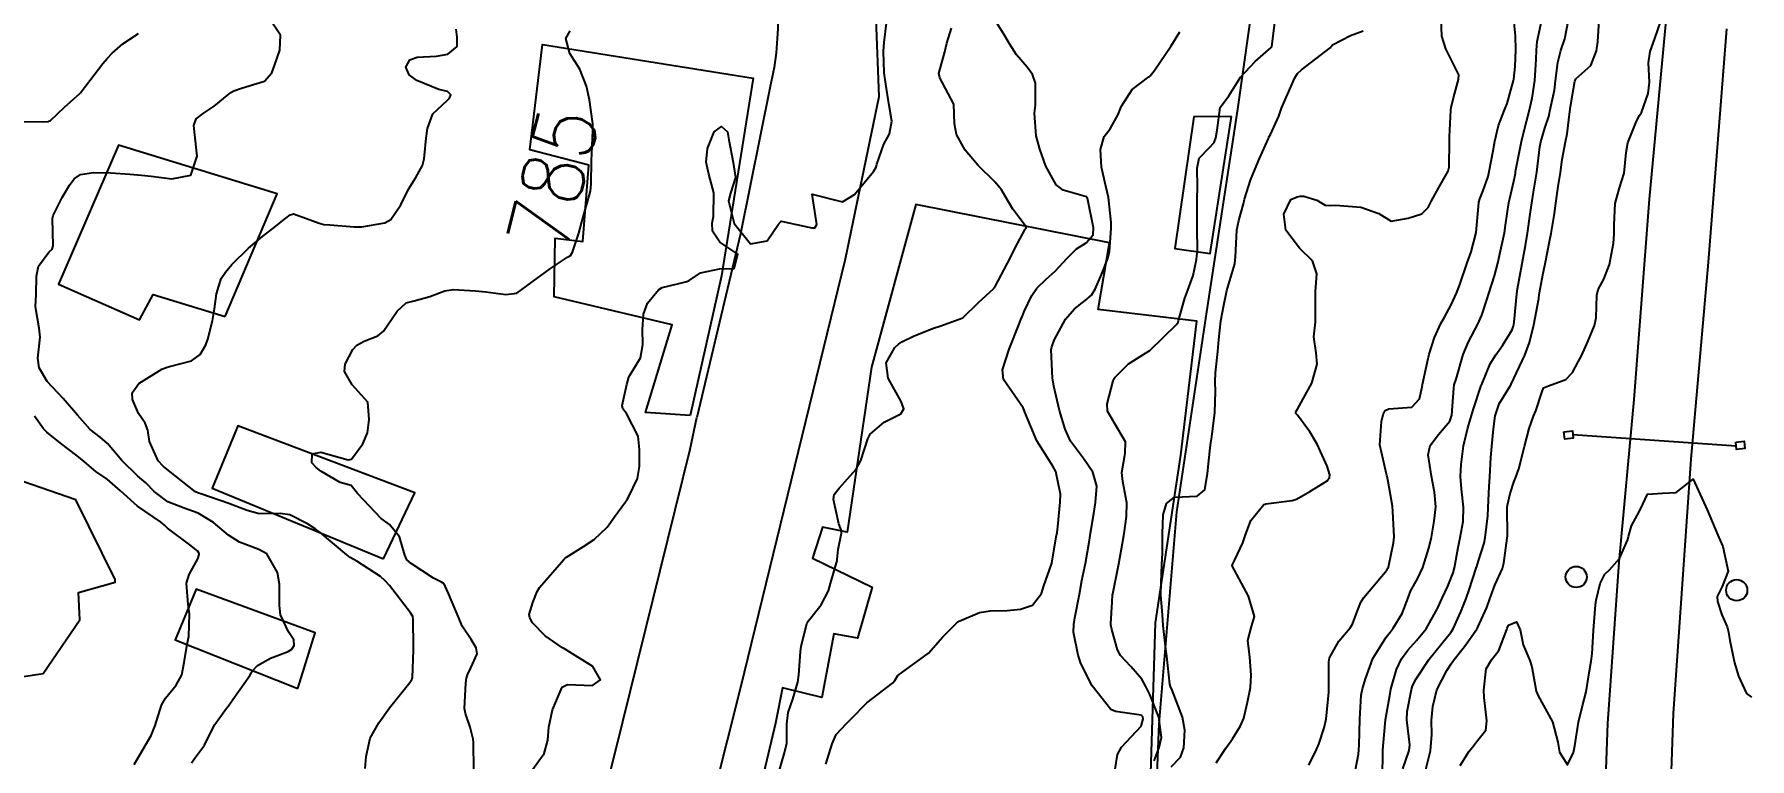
# Model space of a CAD drawing. Header units: metres. Extents: x 307586 to 320046, y 7427249 to 7434250.
# Drawn here: x 319148.2 to 319260.7, y 7428514.3 to 7428561.8 of the extents above; entities that cross this region are included whole.
import ezdxf
from ezdxf.enums import TextEntityAlignment as Align

# ---------------------------------------------------------------- set-up
doc = ezdxf.new("R2010")
doc.units = ezdxf.units.M
doc.header["$MEASUREMENT"] = 0
for name, color, linetype in [('Cotas', 45, 'Continuous'), ('Curvas de Nivel 1m', 11, 'Continuous'), ('Curvas de Nivel 5m', 15, 'Continuous'), ('Divisa', 42, 'FENCELINE2'), ('Edificações', 30, 'Continuous'), ('Hidrografia', 140, 'Continuous'), ('Linha Férrea', 20, 'Continuous'), ('Portico', 45, 'Continuous'), ('Postes', 20, 'Continuous'), ('Vias Secundárias', 230, 'Continuous')]:
    doc.layers.add(name, color=color, linetype=linetype)
doc.styles.add('Style-STANDARD', font='STANDARD.shx')
doc.linetypes.add('FENCELINE2', pattern='A,0.25,-0.1,[132,ltypeshp.shx,S=0.1,R=0,X=-0.1,Y=0],-0.1,1', length=1.45)

msp = doc.modelspace()

# ---------------------------------------------------------------- linework, layer by layer
at = {"layer": 'Curvas de Nivel 1m', "flags": 128}
for points, elevation in [([(319158.51, 7428514.06), (319158.76, 7428514.42), (319159.36, 7428515.22), (319159.65, 7428515.81), (319160.03, 7428516.56), (319160.8, 7428517.64), (319160.93, 7428517.8), (319161.21, 7428518.2), (319162.33, 7428519.78), (319162.52, 7428520.08), (319162.83, 7428520.44), (319163.69, 7428520.91), (319164.85, 7428521.35), (319165.09, 7428521.5), (319165.25, 7428521.74), (319165.23, 7428522.11), (319164.86, 7428522.65), (319164.34, 7428523.76), (319164.28, 7428524.36), (319164.29, 7428525.76), (319164.14, 7428526.53), (319163.44, 7428527.76), (319162.93, 7428528.03), (319161.65, 7428528.51), (319160.93, 7428528.98), (319159.96, 7428529.81), (319158.95, 7428530.42), (319158.03, 7428530.75), (319156.96, 7428531.17), (319156.05, 7428531.85), (319155.51, 7428532.4), (319154.98, 7428532.85), (319153.94, 7428533.88), (319153, 7428534.98), (319152.52, 7428535.41), (319151.87, 7428535.91), (319151.03, 7428536.84), (319150.09, 7428537.93), (319149.05, 7428539.05), (319148.51, 7428539.95), (319148.43, 7428540.59), (319148.58, 7428541.95), (319148.51, 7428542.54), (319148.27, 7428543.95), (319148.31, 7428544.76), (319148.34, 7428545.95), (319148.48, 7428546.61), (319149.16, 7428547.53), (319149.36, 7428547.73), (319149.43, 7428547.94), (319149.39, 7428549.73), (319149.43, 7428549.94), (319150.02, 7428551.11), (319150.5, 7428551.93), (319150.81, 7428552.33), (319151.22, 7428552.61), (319152.08, 7428552.76), (319153.22, 7428552.72), (319154.47, 7428552.63), (319155.22, 7428552.57), (319155.86, 7428552.5), (319157.22, 7428552.34), (319158.46, 7428552.58), (319158.89, 7428553.82), (319158.84, 7428554.22), (319158.67, 7428555.83), (319158.82, 7428556.27), (319159.27, 7428556.61), (319160, 7428557.09), (319160.84, 7428557.8), (319161.09, 7428557.99), (319161.29, 7428558.1), (319161.78, 7428558.28), (319163.29, 7428558.73), (319163.78, 7428559.29), (319163.96, 7428559.76), (319164.31, 7428560.77), (319164.35, 7428561.76), (319163.35, 7428563.26)], 783), ([(319147.25, 7428556.07), (319149.1, 7428556.09), (319149.26, 7428556.16), (319150.18, 7428557.03), (319151.18, 7428557.92), (319151.23, 7428557.97), (319151.28, 7428558.04), (319152.7, 7428559.9), (319152.98, 7428560.23), (319153.31, 7428560.58), (319154.01, 7428561.19), (319155.03, 7428561.87)], 782), ([(319169.89, 7428513.68), (319169.97, 7428514.48), (319170.22, 7428515.68), (319170.79, 7428516.68), (319171.5, 7428517.67), (319172.82, 7428519.33), (319172.96, 7428519.51), (319173.01, 7428519.65), (319173.07, 7428521.43), (319173.07, 7428521.65), (319173.05, 7428523.47), (319173.02, 7428523.65), (319172.88, 7428523.89), (319171.5, 7428525.67), (319171.22, 7428525.99), (319170.91, 7428526.26), (319169.35, 7428527.27), (319168.92, 7428527.52), (319168.69, 7428527.7), (319166.94, 7428529.16), (319166.61, 7428529.4), (319166.11, 7428529.73), (319164.95, 7428530.31), (319164.32, 7428530.39), (319162.95, 7428530.38), (319162.15, 7428530.59), (319160.96, 7428531.05), (319159.11, 7428531.68), (319158.97, 7428531.73), (319158.78, 7428531.82), (319156.99, 7428533.22), (319156.65, 7428533.51), (319156.32, 7428533.85), (319155.75, 7428535.12), (319155.65, 7428535.86), (319155.47, 7428536.31), (319155.03, 7428536.96), (319154.64, 7428537.87), (319154.62, 7428538.3), (319155.05, 7428538.93), (319156.56, 7428539.85), (319156.91, 7428540), (319157.07, 7428540.04), (319158.5, 7428540.4), (319159.08, 7428540.81), (319159.45, 7428541.45), (319159.58, 7428541.82), (319159.88, 7428543.03), (319160.02, 7428543.81), (319160.15, 7428544.79), (319160.46, 7428545.81), (319160.73, 7428546.22), (319161.15, 7428546.71), (319162.25, 7428547.78), (319163.17, 7428548.55), (319163.85, 7428549.09), (319164.69, 7428549.75), (319164.97, 7428549.97), (319165.19, 7428550.04), (319166.06, 7428549.74), (319166.88, 7428549.42), (319167.18, 7428549.35), (319167.59, 7428549.31), (319169.18, 7428549.19), (319169.69, 7428549.19), (319171.18, 7428549.44), (319171.59, 7428549.67), (319172.23, 7428550.63), (319172.74, 7428551.66), (319173.22, 7428552.42), (319173.67, 7428553.2), (319173.76, 7428553.64), (319173.89, 7428555.01), (319173.98, 7428555.64), (319174.33, 7428556.59), (319175.28, 7428557.48), (319175.43, 7428557.63), (319175.51, 7428557.85), (319175.29, 7428558.05), (319174.74, 7428558.19), (319173.29, 7428558.79), (319172.79, 7428559.15), (319172.57, 7428559.66), (319172.83, 7428560.14), (319173.31, 7428560.32), (319174.58, 7428560.37), (319175.32, 7428560.51), (319175.94, 7428561.01), (319175.93, 7428561.62), (319175.87, 7428562.15)], 784), ([(319180.83, 7428513.55), (319181.64, 7428514.67), (319181.87, 7428515.54), (319181.94, 7428516.39), (319182.19, 7428517.54), (319182.82, 7428519.02), (319183.16, 7428519.19), (319184.82, 7428519.12), (319185.34, 7428519.5), (319184.84, 7428520.38), (319182.98, 7428521.53), (319182.85, 7428521.6), (319181.7, 7428522.38), (319180.87, 7428523.23), (319180.69, 7428523.56), (319180.66, 7428523.78), (319180.89, 7428524.56), (319181.17, 7428525.29), (319181.33, 7428525.55), (319182.92, 7428527.39), (319183, 7428527.45), (319183.1, 7428527.53), (319184.21, 7428528.24), (319184.93, 7428528.69), (319185.77, 7428529.5), (319186.26, 7428530.19), (319186.97, 7428531.17), (319187.1, 7428531.35), (319187.17, 7428531.48), (319187.76, 7428532.7), (319187.9, 7428533.47), (319187.89, 7428534.59), (319187.8, 7428535.47), (319187.04, 7428536.95), (319186.81, 7428537.25), (319186.76, 7428537.48), (319187.06, 7428538.85), (319187.2, 7428539.34), (319187.28, 7428539.48), (319187.95, 7428540.6), (319188.12, 7428541.47), (319188.1, 7428542.47), (319188.16, 7428543.47), (319188.41, 7428544.18), (319189.14, 7428545.06), (319189.39, 7428545.21), (319190.38, 7428545.45), (319190.99, 7428545.6), (319191.15, 7428545.67), (319191.9, 7428546.18), (319193.15, 7428546.44), (319194.11, 7428546.45), (319194.35, 7428547.4), (319193.17, 7428548.18), (319192.67, 7428548.91), (319192.66, 7428549.42), (319192.74, 7428549.87), (319192.76, 7428551.42), (319192.44, 7428552.64), (319192.26, 7428553.42), (319192.35, 7428554.32), (319192.8, 7428555.42), (319193.27, 7428555.76), (319193.67, 7428555.41), (319193.76, 7428554.9), (319194.03, 7428553.4), (319194.19, 7428552.43), (319193.86, 7428551.4), (319193.72, 7428550.89), (319194.1, 7428549.4), (319195.17, 7428548.07), (319196.27, 7428548.28), (319197.01, 7428549.36), (319197.19, 7428549.56), (319198.18, 7428549.35), (319199.19, 7428549.12), (319199.4, 7428549.13), (319199.52, 7428549.34), (319199.21, 7428551.34), (319201.21, 7428550.82), (319201.99, 7428551.31), (319203.23, 7428552.82), (319203.41, 7428553.1), (319203.47, 7428553.29), (319203.92, 7428554.61), (319204.29, 7428555.28), (319204.44, 7428556.11), (319204.25, 7428557.28), (319204.04, 7428558.55), (319203.95, 7428559.28), (319203.9, 7428560.71), (319203.93, 7428561.28), (319204.1, 7428562.53)], 786), ([(319197.02, 7428513.36), (319197.41, 7428514.71), (319197.55, 7428515.35), (319197.56, 7428516.59), (319197.64, 7428517.35), (319197.94, 7428518.22), (319198.28, 7428519.35), (319198.35, 7428519.83), (319198.45, 7428521.34), (319198.5, 7428521.7), (319198.87, 7428523.17), (319198.95, 7428523.34), (319199.8, 7428524.41), (319200.28, 7428525.33), (319200.43, 7428525.8), (319200.85, 7428527.32), (319200.86, 7428527.39), (319200.93, 7428528.03), (319201.15, 7428529.12), (319201.13, 7428529.32), (319201.07, 7428529.43), (319200.96, 7428529.72), (319200.62, 7428531.32), (319200.66, 7428531.64), (319200.98, 7428532.05), (319202.1, 7428533.3), (319202.42, 7428533.88), (319202.87, 7428535.29), (319203.03, 7428535.6), (319203.94, 7428536.38), (319205.04, 7428536.93), (319205.24, 7428537.27), (319205.05, 7428537.75), (319204.21, 7428539.28), (319204.08, 7428540.28), (319204.64, 7428541.27), (319204.87, 7428541.5), (319205.1, 7428541.65), (319205.86, 7428542.02), (319207.11, 7428542.52), (319207.65, 7428542.7), (319209.11, 7428543.22), (319210.12, 7428544.22), (319211.14, 7428545.15), (319211.16, 7428545.18), (319211.17, 7428545.2), (319211.21, 7428545.27), (319212.22, 7428547.18), (319212.54, 7428547.81), (319213.19, 7428549.03), (319213.25, 7428549.11), (319213.26, 7428549.17), (319213.19, 7428549.28), (319212.37, 7428550.35), (319211.88, 7428551.19), (319211.64, 7428551.62), (319211.22, 7428552.11), (319210.1, 7428553.21), (319209.25, 7428554.22), (319208.68, 7428555.23), (319208.56, 7428555.93), (319208.5, 7428557.23), (319207.6, 7428558.95), (319207.52, 7428559.24), (319207.91, 7428560.65), (319208.05, 7428561.23), (319208.35, 7428562.22)], 787), ([(319200.12, 7428513.96), (319200.53, 7428515.31), (319200.79, 7428515.91), (319201.47, 7428516.63), (319202.12, 7428517.3), (319202.45, 7428517.65), (319202.81, 7428517.98), (319203.54, 7428518.56), (319204.48, 7428519.27), (319204.64, 7428519.46), (319204.84, 7428519.78), (319206.85, 7428521.24), (319207.78, 7428522.32), (319208.68, 7428523.22), (319208.79, 7428523.3), (319208.87, 7428523.34), (319210.19, 7428523.9), (319210.89, 7428524.02), (319212.01, 7428524.05), (319212.89, 7428524.13), (319213.66, 7428524.39), (319214.25, 7428525.16), (319214.41, 7428525.65), (319214.92, 7428527.07), (319214.94, 7428527.15), (319215.23, 7428528.86), (319215.28, 7428529.15), (319215.33, 7428529.52), (319215.48, 7428531.14), (319215.5, 7428531.67), (319215.21, 7428533.15), (319215, 7428533.51), (319213.96, 7428535.16), (319213.16, 7428537.05), (319213.12, 7428537.17), (319213.05, 7428537.33), (319211.76, 7428539.19), (319211.7, 7428539.81), (319212.14, 7428541.18), (319212.82, 7428542.88), (319212.93, 7428543.17), (319212.99, 7428543.3), (319213.12, 7428543.64), (319213.62, 7428544.68), (319213.96, 7428545.16), (319214.56, 7428545.75), (319215.15, 7428546.29), (319215.94, 7428547.14), (319216.56, 7428547.74), (319217.18, 7428548.13), (319217.64, 7428548.66), (319217.68, 7428549.12), (319217.27, 7428551.06), (319217.25, 7428551.12), (319217.21, 7428551.16), (319215.67, 7428551.59), (319215.22, 7428551.94), (319214.54, 7428553.16), (319214.14, 7428554.27), (319213.92, 7428555.16), (319213.81, 7428556.63), (319213.87, 7428557.16), (319213.86, 7428558.61), (319213.66, 7428559.17), (319213.32, 7428559.65), (319212.62, 7428560.47), (319212.16, 7428561.19), (319211.86, 7428561.71), (319211.35, 7428562.52)], 788), ([(319219, 7428513.1), (319219.25, 7428514.61), (319219.5, 7428515.09), (319220.8, 7428516.47), (319220.92, 7428516.95), (319220.9, 7428517.07), (319220.8, 7428517.19), (319219.12, 7428517.41), (319218.81, 7428517.56), (319217.58, 7428519.11), (319216.85, 7428520.56), (319216.71, 7428520.98), (319216.67, 7428521.12), (319216.36, 7428522.62), (319216.37, 7428523.13), (319216.45, 7428523.56), (319216.75, 7428525.12), (319216.91, 7428526.01), (319217.1, 7428526.93), (319217.14, 7428527.12), (319217.4, 7428528.66), (319217.48, 7428529.11), (319217.69, 7428530.39), (319217.81, 7428531.11), (319217.89, 7428532.2), (319217.63, 7428533.11), (319217.01, 7428534), (319216.16, 7428535.13), (319215.81, 7428535.92), (319215.44, 7428537.14), (319215.07, 7428538.75), (319215, 7428539.15), (319214.99, 7428539.24), (319214.9, 7428541.15), (319214.93, 7428541.32), (319215.1, 7428541.76), (319215.83, 7428543.14), (319216.43, 7428543.82), (319217.13, 7428544.36), (319217.54, 7428544.72), (319217.78, 7428545.11), (319218.19, 7428546.07), (319218.61, 7428547.11), (319218.73, 7428547.55), (319218.83, 7428549.1), (319218.82, 7428549.48), (319218.65, 7428551.11), (319218.48, 7428551.85), (319218.2, 7428553.11), (319218.12, 7428554.25), (319218.38, 7428555.11), (319218.76, 7428555.62), (319219.28, 7428556.56), (319219.44, 7428556.94), (319219.51, 7428557.1), (319220.21, 7428558.18), (319221.31, 7428559.03), (319221.34, 7428559.05), (319221.39, 7428559.08), (319221.65, 7428559.41), (319222.76, 7428561.06), (319223.34, 7428561.97)], 789), ([(319222.76, 7428513.79), (319223.38, 7428514.43), (319223.6, 7428515.04), (319223.65, 7428516.19), (319223.51, 7428517.04), (319222.83, 7428518.81), (319222.72, 7428519.05), (319222.68, 7428519.21), (319222.49, 7428521.05), (319222.41, 7428521.5), (319222.25, 7428523.06), (319222.2, 7428523.74), (319222.09, 7428525.06), (319222.11, 7428525.85), (319222.16, 7428527.06), (319222.19, 7428527.8), (319222.2, 7428529.06), (319222.23, 7428530.32), (319222.46, 7428531.06), (319222.98, 7428531.48), (319224.48, 7428531.53), (319224.98, 7428531.96), (319225.15, 7428533.03), (319225.33, 7428534.71), (319225.37, 7428535.02), (319225.44, 7428535.43), (319225.63, 7428537.02), (319225.68, 7428538.4), (319225.66, 7428539.02), (319225.68, 7428539.62), (319225.83, 7428541.02), (319225.89, 7428541.81), (319226.03, 7428543.02), (319226.19, 7428543.95), (319226.42, 7428545.01), (319226.93, 7428546.77), (319226.97, 7428547), (319226.98, 7428547.19), (319227.07, 7428549), (319227.2, 7428549.6), (319227.51, 7428550.69), (319227.58, 7428551), (319227.96, 7428552.25), (319228.28, 7428552.99), (319228.56, 7428553.67), (319229.14, 7428554.98), (319229.18, 7428555.06), (319229.27, 7428555.23), (319229.82, 7428556.44), (319230.01, 7428556.97), (319230.4, 7428557.86), (319230.88, 7428558.96), (319231.05, 7428559.23), (319231.32, 7428559.49), (319233.19, 7428560.93), (319233.26, 7428561.01), (319233.34, 7428561.12), (319234.53, 7428561.74), (319235.35, 7428562.04)], 791), ([(319225.72, 7428514.06), (319226.36, 7428515.01), (319226.79, 7428515.64), (319227.31, 7428516.49), (319227.52, 7428516.99), (319227.78, 7428518.03), (319227.96, 7428518.99), (319228.02, 7428519.81), (319227.93, 7428520.99), (319227.79, 7428522.07), (319228.04, 7428522.99), (319228.22, 7428523.65), (319227.84, 7428524.99), (319226.92, 7428526.69), (319226.8, 7428526.88), (319226.77, 7428527), (319226.81, 7428527.11), (319226.93, 7428527.37), (319227.46, 7428528.48), (319227.64, 7428528.99), (319228, 7428529.95), (319228.85, 7428530.98), (319228.93, 7428531.02), (319228.97, 7428531.04), (319230.7, 7428531.24), (319230.98, 7428531.34), (319231.87, 7428531.84), (319232.99, 7428532.53), (319233.16, 7428532.76), (319233.18, 7428532.93), (319233, 7428533.5), (319232.33, 7428534.94), (319231.85, 7428535.76), (319231.04, 7428536.84), (319230.95, 7428536.96), (319230.95, 7428537.06), (319231.05, 7428537.24), (319231.66, 7428538.35), (319231.98, 7428538.95), (319232.33, 7428540.19), (319232.27, 7428540.94), (319232.13, 7428541.97), (319232.23, 7428542.94), (319232.24, 7428543.83), (319232.23, 7428544.94), (319232.32, 7428546.11), (319232.04, 7428546.95), (319231.18, 7428547.79), (319230.29, 7428548.97), (319230.16, 7428550.01), (319230.61, 7428550.97), (319231.03, 7428551.15), (319231.22, 7428551.2), (319231.46, 7428551.2), (319232.32, 7428550.94), (319232.87, 7428550.6), (319233.21, 7428550.58), (319233.54, 7428550.6), (319235.21, 7428550.47), (319236.39, 7428550.07), (319237.2, 7428549.57), (319238.31, 7428549.76), (319239.2, 7428550.04), (319239.62, 7428550.45), (319239.81, 7428550.85), (319240.31, 7428551.76), (319240.93, 7428552.84), (319241, 7428553.09), (319241.02, 7428554.84), (319241.03, 7428555.08), (319241.11, 7428556.84), (319241.13, 7428557), (319241.29, 7428557.64), (319241.54, 7428558.6), (319241.61, 7428558.84), (319241.64, 7428559.15), (319241.32, 7428559.77), (319240.79, 7428560.85), (319240.51, 7428561.69), (319240.47, 7428562.85)], 792), ([(319231.8, 7428513.91), (319232.3, 7428514.93), (319232.44, 7428515.28), (319232.8, 7428516.36), (319232.91, 7428516.82), (319232.93, 7428516.93), (319233.1, 7428518.66), (319233.11, 7428518.93), (319233.11, 7428520.67), (319233.16, 7428520.93), (319233.77, 7428522.02), (319234.5, 7428522.91), (319234.65, 7428523.14), (319234.89, 7428523.8), (319235.21, 7428524.59), (319235.41, 7428524.9), (319236.92, 7428526.69), (319236.98, 7428526.82), (319237.01, 7428526.88), (319237.34, 7428528.48), (319237.38, 7428528.88), (319237.31, 7428530.54), (319237.28, 7428530.88), (319236.99, 7428532.5), (319236.93, 7428532.82), (319236.92, 7428532.88), (319236.89, 7428532.98), (319236.46, 7428534.89), (319236.57, 7428536.42), (319236.68, 7428536.89), (319236.79, 7428537.14), (319237.05, 7428537.27), (319238.55, 7428537.37), (319239.06, 7428537.91), (319239.23, 7428538.7), (319239.26, 7428538.86), (319239.57, 7428540.37), (319239.68, 7428540.85), (319240.03, 7428541.93), (319240.46, 7428542.85), (319240.7, 7428543.27), (319241.14, 7428544.07), (319241.47, 7428544.84), (319241.67, 7428545.35), (319242.18, 7428546.82), (319242.44, 7428547.55), (319242.76, 7428548.82), (319242.92, 7428550.53), (319242.95, 7428550.81), (319243, 7428551.02), (319243.22, 7428551.56), (319243.56, 7428552.49), (319243.63, 7428552.81), (319243.88, 7428554.18), (319243.99, 7428554.8), (319244.24, 7428555.84), (319244.61, 7428556.8), (319244.8, 7428557.28), (319245.22, 7428558.79), (319245.24, 7428558.87), (319245.32, 7428559.69), (319245.37, 7428560.79), (319245.35, 7428561.71), (319245.25, 7428562.79)], 793), ([(319234.75, 7428513.02), (319235.05, 7428514.63), (319235.08, 7428514.91), (319235.09, 7428515.21), (319235.13, 7428516.91), (319235.23, 7428518.5), (319235.31, 7428518.9), (319235.5, 7428519.56), (319236, 7428520.89), (319236.87, 7428522.29), (319237.12, 7428522.62), (319237.32, 7428522.88), (319237.91, 7428523.85), (319238.3, 7428524.87), (319238.47, 7428525.3), (319238.92, 7428526.12), (319239.27, 7428526.85), (319239.67, 7428528.12), (319239.83, 7428528.85), (319240.02, 7428529.9), (319240.12, 7428530.84), (319240.04, 7428531.79), (319239.83, 7428532.85), (319239.63, 7428534.25), (319239.76, 7428534.85), (319240.3, 7428535.58), (319241.04, 7428536.46), (319241.17, 7428536.84), (319241.3, 7428538.61), (319241.33, 7428538.84), (319241.45, 7428539.21), (319241.92, 7428540.83), (319242.27, 7428541.66), (319242.87, 7428542.81), (319243.13, 7428543.39), (319243.49, 7428544.46), (319243.6, 7428544.81), (319243.97, 7428545.98), (319244.18, 7428546.8), (319244.36, 7428547.61), (319244.62, 7428548.8), (319244.7, 7428549.3), (319244.91, 7428550.79), (319244.97, 7428551.04), (319245.23, 7428552.18), (319245.34, 7428552.69), (319245.35, 7428552.79), (319245.37, 7428552.92), (319245.74, 7428554.78), (319245.9, 7428555.41), (319246.25, 7428556.78), (319246.44, 7428557.63), (319246.62, 7428558.77), (319246.71, 7428560.15), (319246.72, 7428560.77), (319246.77, 7428561.34), (319247.08, 7428562.76)], 794), ([(319237.97, 7428513.66), (319238.38, 7428514.86), (319238.41, 7428515.24), (319238.23, 7428516.87), (319238.25, 7428517.43), (319238.52, 7428518.86), (319238.59, 7428519.1), (319238.84, 7428519.57), (319239.68, 7428520.85), (319240.88, 7428522.34), (319241.1, 7428522.6), (319241.25, 7428522.83), (319241.77, 7428523.95), (319242.11, 7428524.82), (319242.32, 7428525.4), (319242.78, 7428526.81), (319242.82, 7428526.92), (319242.93, 7428527.29), (319243.29, 7428528.46), (319243.36, 7428528.81), (319243.53, 7428530.24), (319243.56, 7428530.8), (319243.63, 7428532.17), (319243.67, 7428532.8), (319243.74, 7428534.08), (319243.79, 7428534.8), (319243.9, 7428535.94), (319244.01, 7428536.8), (319244.27, 7428537.58), (319245.03, 7428538.79), (319245.05, 7428538.82), (319245.07, 7428538.87), (319245.97, 7428540.78), (319246.27, 7428541.61), (319246.55, 7428542.77), (319246.87, 7428544.5), (319246.91, 7428544.76), (319247.16, 7428546.15), (319247.27, 7428546.65), (319247.3, 7428546.76), (319247.61, 7428548.33), (319247.69, 7428548.76), (319247.9, 7428550.06), (319247.99, 7428550.75), (319248.15, 7428551.83), (319248.29, 7428552.75), (319248.4, 7428553.6), (319248.62, 7428554.75), (319248.73, 7428555.29), (319248.91, 7428556.74), (319248.95, 7428557.08), (319249.25, 7428558.74), (319249.26, 7428558.79), (319249.31, 7428558.88), (319250.29, 7428559.77), (319250.67, 7428560.73), (319250.76, 7428561.31), (319250.84, 7428562.73)], 796), ([(319239.45, 7428513.54), (319239.77, 7428514.85), (319239.87, 7428515.92), (319239.84, 7428516.84), (319239.92, 7428517.74), (319240.2, 7428518.84), (319240.85, 7428520.11), (319241.13, 7428520.54), (319241.33, 7428520.83), (319242, 7428521.68), (319242.82, 7428522.81), (319242.84, 7428522.85), (319242.88, 7428522.95), (319243.46, 7428524.24), (319243.66, 7428524.8), (319244, 7428525.71), (319244.49, 7428526.79), (319244.59, 7428527.14), (319244.81, 7428528.79), (319244.82, 7428528.93), (319244.8, 7428530.79), (319244.82, 7428530.95), (319244.99, 7428531.7), (319245.27, 7428532.51), (319245.38, 7428532.78), (319245.56, 7428533.33), (319245.95, 7428534.78), (319246.25, 7428535.98), (319246.53, 7428536.77), (319246.69, 7428537.13), (319247.07, 7428538.33), (319247.19, 7428538.64), (319247.52, 7428538.76), (319248.64, 7428539.18), (319249.08, 7428539.64), (319249.47, 7428540.35), (319249.68, 7428540.73), (319250.12, 7428541.72), (319250.52, 7428542.73), (319250.63, 7428543.22), (319250.69, 7428544.72), (319250.78, 7428545.09), (319251.15, 7428545.75), (319251.51, 7428546.71), (319251.78, 7428548.11), (319251.82, 7428548.71), (319251.81, 7428549.32), (319251.89, 7428550.71), (319252.18, 7428551.75), (319252.47, 7428552.7), (319252.61, 7428554.05), (319252.72, 7428554.7), (319253.28, 7428556.12), (319253.49, 7428556.48), (319253.62, 7428556.69), (319254.06, 7428557.92), (319254.14, 7428558.68), (319254.08, 7428559.93), (319254.19, 7428560.68), (319254.49, 7428561.53), (319254.89, 7428562.67)], 797), ([(319154.75, 7428513.94), (319155.87, 7428515.85), (319156.13, 7428516.5), (319156.55, 7428517.84), (319156.81, 7428518.29), (319157.51, 7428519.14), (319157.88, 7428519.83), (319158.03, 7428520.63), (319158.23, 7428521.83), (319158.34, 7428522.34), (319158.37, 7428523.83), (319158.28, 7428524.43), (319158.19, 7428525.83), (319158.35, 7428526.39), (319158.92, 7428527.42), (319159.02, 7428527.72), (319159, 7428527.82), (319158.92, 7428527.93), (319158.41, 7428528.34), (319156.94, 7428529.43), (319156.74, 7428529.64), (319156.48, 7428529.85), (319154.96, 7428530.87), (319153.85, 7428531.88), (319152.98, 7428532.64), (319152.24, 7428533.16), (319151.34, 7428533.91), (319151.14, 7428534.07), (319151, 7428534.17), (319149.92, 7428535.01), (319149.01, 7428535.74), (319148.81, 7428535.94), (319148.2, 7428536.78)], 782), ([(319241.72, 7428513.88), (319242.32, 7428514.81), (319242.52, 7428515.08), (319242.79, 7428515.43), (319243.41, 7428516.19), (319243.47, 7428516.8), (319243.3, 7428518.33), (319243.28, 7428518.81), (319243.43, 7428520.22), (319243.78, 7428520.8), (319244.25, 7428521.41), (319244.78, 7428522.79), (319244.8, 7428522.88), (319244.89, 7428523.09), (319245.41, 7428523.3), (319245.65, 7428522.78), (319245.85, 7428521.79), (319246.29, 7428520.77), (319246.43, 7428520.34), (319246.7, 7428518.76), (319246.83, 7428518.44), (319247.77, 7428516.75), (319248.13, 7428515.41), (319248.24, 7428514.75), (319248.77, 7428513.92), (319249.15, 7428514.73), (319249.23, 7428515.18), (319249.48, 7428516.73), (319249.75, 7428517.79), (319249.99, 7428518.72), (319250.21, 7428520.08), (319250.32, 7428520.72), (319250.38, 7428521.2), (319250.46, 7428522.72), (319250.6, 7428524.42), (319250.65, 7428524.71), (319250.91, 7428525.8), (319251.21, 7428526.42), (319251.51, 7428526.7), (319252.18, 7428527.45), (319252.71, 7428528.69), (319252.76, 7428528.89), (319252.96, 7428529.6), (319253.35, 7428530.31), (319253.55, 7428530.68), (319254, 7428531.67), (319254.99, 7428531.73), (319255.88, 7428531.77), (319257, 7428532.64), (319257.92, 7428530.63), (319258.61, 7428528.97), (319258.77, 7428528.62), (319258.95, 7428528.23), (319259.29, 7428526.61), (319258.91, 7428525.62), (319258.57, 7428524.96), (319258.59, 7428524.62), (319258.89, 7428523.75), (319259.23, 7428522.96), (319259.32, 7428522.61), (319259.41, 7428522.08), (319259.71, 7428520.61), (319259.97, 7428519.73), (319260.51, 7428518.59), (319260.83, 7428518.35)], 798)]:
    msp.add_lwpolyline(points, dxfattribs=dict(at, elevation=elevation))
at = {"layer": 'Curvas de Nivel 5m', "flags": 128}
for points, elevation in [([(319177.02, 7428513.6), (319177, 7428515.38), (319176.98, 7428515.6), (319176.79, 7428516.39), (319176.48, 7428517.29), (319176.41, 7428517.61), (319176.5, 7428519.28), (319176.55, 7428519.6), (319176.61, 7428519.82), (319176.83, 7428520.28), (319177.24, 7428521.2), (319177.19, 7428521.6), (319176.86, 7428522.14), (319176.27, 7428523.01), (319176.03, 7428523.61), (319175.36, 7428525.16), (319175.15, 7428525.63), (319175.07, 7428525.79), (319174.91, 7428525.89), (319174.38, 7428526.17), (319172.92, 7428527.13), (319172.64, 7428527.37), (319172.49, 7428527.66), (319172.15, 7428528.88), (319171.5, 7428529.67), (319170.95, 7428530.08), (319169.4, 7428531.7), (319168.98, 7428532.23), (319168.26, 7428532.43), (319166.99, 7428533.18), (319166.68, 7428533.42), (319166.41, 7428533.73), (319166.42, 7428534.31), (319167, 7428534.41), (319168.79, 7428533.91), (319169, 7428533.95), (319169.75, 7428534.96), (319170.06, 7428535.69), (319170.17, 7428536.55), (319170.07, 7428537.69), (319169.05, 7428538.84), (319168.54, 7428539.71), (319168.59, 7428540.18), (319169.08, 7428541.14), (319169.35, 7428541.44), (319169.84, 7428541.69), (319170.74, 7428542.04), (319171.1, 7428542.34), (319172, 7428543.67), (319172.58, 7428544.2), (319173.12, 7428544.33), (319174.14, 7428544.63), (319175.13, 7428545), (319175.68, 7428545.08), (319177.13, 7428545), (319177.81, 7428544.92), (319179.13, 7428544.76), (319179.85, 7428544.85), (319180.84, 7428545.56), (319181.01, 7428545.7), (319181.15, 7428545.8), (319182.05, 7428546.45), (319183.16, 7428547.19), (319183.37, 7428547.32), (319183.5, 7428547.53), (319183.92, 7428548.78), (319184.1, 7428549.52), (319184.34, 7428550.37), (319184.67, 7428551.52), (319184.72, 7428552.01), (319184.75, 7428553.51), (319184.76, 7428553.99), (319184.84, 7428555.51), (319184.84, 7428555.94), (319184.61, 7428557.52), (319184.41, 7428558.4), (319183.99, 7428559.52), (319183.32, 7428560.55), (319183.05, 7428561.53), (319183.34, 7428562.04)], 785), ([(319221.65, 7428514.18), (319221.97, 7428515.06), (319222.12, 7428515.72), (319221.95, 7428517.06), (319221.36, 7428518.53), (319221.11, 7428519.07), (319220.84, 7428519.55), (319220.12, 7428520.36), (319219.45, 7428521.09), (319219.24, 7428521.47), (319218.87, 7428522.79), (319218.81, 7428523.1), (319218.81, 7428523.17), (319218.9, 7428524.6), (319218.92, 7428525.08), (319218.93, 7428525.1), (319218.93, 7428525.13), (319219.33, 7428527.09), (319219.58, 7428528.45), (319219.68, 7428529.09), (319219.84, 7428530.21), (319219.85, 7428531.09), (319219.59, 7428532.49), (319219.53, 7428533.09), (319219.75, 7428534.36), (319219.78, 7428535.09), (319219.04, 7428536.33), (319218.58, 7428537.1), (319218.57, 7428537.58), (319218.95, 7428539.1), (319218.99, 7428539.19), (319219.08, 7428539.31), (319219.97, 7428540.21), (319221.09, 7428540.9), (319221.36, 7428541.08), (319223.11, 7428542.79), (319223.22, 7428542.94), (319223.25, 7428543.05), (319223.66, 7428544.52), (319223.86, 7428545.04), (319224.2, 7428545.99), (319224.43, 7428547.04), (319224.5, 7428547.71), (319224.48, 7428549.04), (319224.46, 7428549.78), (319224.48, 7428551.04), (319224.5, 7428551.76), (319224.48, 7428553.04), (319224.59, 7428553.69), (319225.25, 7428554.36), (319225.58, 7428554.71), (319225.7, 7428555.02), (319225.78, 7428555.53), (319225.97, 7428557.02), (319226.54, 7428557.77), (319227.31, 7428559), (319228.28, 7428560.03), (319229.33, 7428560.94), (319229.35, 7428560.96), (319229.36, 7428560.98), (319229.59, 7428562.75)], 790), ([(319236.63, 7428513.01), (319236.64, 7428514.88), (319236.8, 7428516.64), (319236.83, 7428516.85), (319236.83, 7428516.88), (319237.12, 7428518.59), (319237.17, 7428518.88), (319237.54, 7428520.18), (319237.87, 7428520.87), (319238.28, 7428521.44), (319238.86, 7428522.07), (319239.49, 7428522.85), (319240.23, 7428524.18), (319240.54, 7428524.84), (319240.91, 7428525.64), (319241.25, 7428526.5), (319241.34, 7428526.83), (319241.59, 7428528.18), (319241.72, 7428528.82), (319241.91, 7428529.88), (319241.94, 7428530.82), (319241.81, 7428532.01), (319241.75, 7428532.83), (319241.79, 7428533.61), (319241.94, 7428534.83), (319242.22, 7428536.01), (319242.47, 7428536.82), (319242.6, 7428537.27), (319243.07, 7428538.72), (319243.1, 7428538.78), (319243.11, 7428538.81), (319243.68, 7428540.21), (319244.05, 7428540.8), (319244.49, 7428541.41), (319245.12, 7428542.43), (319245.22, 7428542.69), (319245.25, 7428542.79), (319245.27, 7428542.94), (319245.44, 7428544.79), (319245.48, 7428545.12), (319245.78, 7428546.78), (319246, 7428547.96), (319246.14, 7428548.78), (319246.29, 7428549.86), (319246.43, 7428550.77), (319246.54, 7428551.46), (319246.75, 7428552.77), (319246.94, 7428554.44), (319247, 7428554.76), (319247.27, 7428555.65), (319247.55, 7428556.49), (319247.61, 7428556.76), (319247.91, 7428558.15), (319247.98, 7428558.75), (319248.12, 7428559.96), (319248.33, 7428560.75), (319248.58, 7428561.51), (319248.83, 7428562.75)], 795)]:
    msp.add_lwpolyline(points, dxfattribs=dict(at, elevation=elevation))
at = {"layer": 'Divisa'}
msp.add_lwpolyline([(319228.23, 7428564.79), (319227.11, 7428556.9), (319225.09, 7428543.61), (319223.11, 7428530.51), (319221.96, 7428516.61), (319221.37, 7428501.71), (319219.81, 7428491.56), (319220.9, 7428491.08), (319220.63, 7428483.39), (319220.12, 7428475.9), (319220.74, 7428475.58), (319220.06, 7428470.95), (319221.25, 7428470.1), (319218.68, 7428449.11), (319225.36, 7428448.15), (319224.86, 7428443.35), (319238.01, 7428439.56)], dxfattribs=at)
at = {"layer": 'Edificações', "elevation": 781.92}
msp.add_lwpolyline([(319191.21, 7428536.83), (319188.28, 7428537.01), (319190.03, 7428542.77), (319182.29, 7428544.59), (319182.36, 7428548.45), (319184.18, 7428548.23), (319184.56, 7428553.23), (319180.69, 7428554.23), (319181.53, 7428561.13), (319195.34, 7428558.93), (319193.28, 7428545.97), (319191.21, 7428536.83)], dxfattribs=at)
at = {"layer": 'Edificações'}
for points in [[(319226.72, 7428556.43), (319224.26, 7428556.39), (319223, 7428547.76), (319225.33, 7428547.43), (319226.72, 7428556.43)], [(319160.71, 7428543.32), (319164.12, 7428551.36), (319153.73, 7428554.54), (319149.78, 7428545.44), (319155.09, 7428543.09), (319156, 7428544.76), (319160.71, 7428543.32)], [(319221.36, 7428511.23), (319221.74, 7428523.23), (319223.39, 7428534.23), (319224.45, 7428543.01), (319217.97, 7428543.77), (319218.71, 7428548.13), (319206.02, 7428550.66), (319203.12, 7428539.99), (319201.51, 7428529.18), (319199.9, 7428529.5), (319199.25, 7428527.48), (319203.16, 7428525.58), (319202.19, 7428522.23), (319200.63, 7428522.51), (319199.85, 7428518.33), (319197.27, 7428518.97), (319196.81, 7428516.66), (319195.66, 7428511.77)], [(319171.11, 7428527.43), (319173.15, 7428531.75), (319161.54, 7428536.15), (319159.87, 7428532.06), (319171.11, 7428527.43)], [(319165.49, 7428518.93), (319166.63, 7428522.57), (319158.81, 7428525.45), (319157.44, 7428522.11), (319165.49, 7428518.93)]]:
    msp.add_lwpolyline(points, dxfattribs=at)
at = {"layer": 'Hidrografia'}
msp.add_lwpolyline([(319153.5, 7428526.07), (319150.93, 7428531.29), (319145.71, 7428533.08), (319143.32, 7428532.4), (319141.01, 7428529.83), (319139.04, 7428527.7), (319136.73, 7428526.41), (319136.65, 7428523.25), (319138.61, 7428522.23), (319140.5, 7428521.63), (319141.86, 7428521.03), (319142.21, 7428518.64), (319145.46, 7428519.41), (319148.79, 7428519.92), (319151.19, 7428523.42), (319151.1, 7428525.22), (319153.5, 7428525.9), (319153.5, 7428526.07)], dxfattribs=at)
at = {"layer": 'Linha Férrea'}
for points in [[(319255.65, 7428567.4), (319254.12, 7428551.01), (319253.12, 7428537.88), (319252.13, 7428527.2), (319251.39, 7428516.64), (319250.93, 7428504.01), (319250.44, 7428488.9), (319250.48, 7428475.73), (319251.01, 7428463.85), (319252.13, 7428449.44), (319253.25, 7428436.11), (319254.9, 7428424.06), (319256.85, 7428413.05), (319259.05, 7428401.09), (319261.16, 7428390.24)], [(319261.76, 7428411.39), (319259.17, 7428424.95), (319257.45, 7428438.2), (319255.94, 7428453.06), (319254.99, 7428467.21), (319254.86, 7428482.92), (319255.07, 7428499.08), (319255.72, 7428517.3), (319256.88, 7428533.97), (319258.01, 7428546.88), (319259.22, 7428562.16)]]:
    msp.add_lwpolyline(points, dxfattribs=at)
at = {"layer": 'Portico'}
for points in [[(319248.52, 7428535.75), (319249.08, 7428535.81), (319249.13, 7428535.33), (319248.58, 7428535.27)], [(319259.79, 7428535.08), (319260.35, 7428535.14), (319260.4, 7428534.66), (319259.85, 7428534.6)]]:
    msp.add_lwpolyline(points, close=True, dxfattribs=at)
msp.add_lwpolyline([(319249.1, 7428535.57), (319259.82, 7428534.84)], dxfattribs=at)
at = {"layer": 'Postes'}
for centre in [(319249.33, 7428526.24), (319259.86, 7428525.37)]:
    msp.add_circle(centre, 0.694, dxfattribs=at)
at = {"layer": 'Vias Secundárias'}
msp.add_lwpolyline([(319162.28, 7428682.49), (319163.54, 7428677.8), (319167.16, 7428665.88), (319170.61, 7428654.72), (319174.28, 7428641.98), (319178.98, 7428627.09), (319182.97, 7428613.92), (319185.29, 7428605.55), (319189.88, 7428590.72), (319193.65, 7428578.57), (319195.11, 7428573.86, -0.062811), (319196.94, 7428563.46, -0.072243), (319196.46, 7428558.38), (319194.52, 7428548.73), (319191.66, 7428536.7)], format="xyb", dxfattribs=at)
msp.add_lwpolyline([(319162.28, 7428682.49), (319163.54, 7428677.8), (319167.16, 7428665.88), (319170.61, 7428654.72), (319174.28, 7428641.98), (319178.98, 7428627.09), (319182.97, 7428613.92), (319185.29, 7428605.55), (319189.88, 7428590.72), (319193.65, 7428578.57), (319195.11, 7428573.86, -0.062811), (319196.94, 7428563.46, -0.072243), (319196.46, 7428558.38), (319194.52, 7428548.73), (319191.66, 7428536.7)], format="xyb", dxfattribs=at)
at = {"layer": 'Vias Secundárias', "elevation": 800.86}
msp.add_lwpolyline([(319180.5, 7428262.45), (319177.64, 7428293.54), (319174.33, 7428319.87), (319171.57, 7428345.63), (319168.9, 7428371.13), (319167.79, 7428388.26), (319168.56, 7428402.36), (319168.85, 7428409.7), (319171.59, 7428425.19), (319177.75, 7428454.96), (319183.01, 7428474.37), (319188.47, 7428494.88), (319194.53, 7428519.01), (319201.4, 7428547.1), (319203.62, 7428557.74), (319203.02, 7428572.96)], dxfattribs=at)
msp.add_lwpolyline([(319180.5, 7428262.45), (319177.64, 7428293.54), (319174.33, 7428319.87), (319171.57, 7428345.63), (319168.9, 7428371.13), (319167.79, 7428388.26), (319168.56, 7428402.36), (319168.85, 7428409.7), (319171.59, 7428425.19), (319177.75, 7428454.96), (319183.01, 7428474.37), (319188.47, 7428494.88), (319194.53, 7428519.01), (319201.4, 7428547.1), (319203.62, 7428557.74), (319203.02, 7428572.96)], dxfattribs=at)
at = {"layer": 'Vias Secundárias', "elevation": 781.92}
msp.add_lwpolyline([(319018.18, 7428413.83), (319022.6, 7428420.93), (319031.13, 7428434.81), (319039.99, 7428449.21, -0.193056), (319047.8, 7428454.99), (319050.34, 7428456.03), (319059.07, 7428456.62), (319082.72, 7428459.77), (319109.24, 7428463.17), (319135.42, 7428467.14), (319159.86, 7428470.6), (319171.07, 7428472.1, 0.270955), (319176.41, 7428476.26), (319181.43, 7428495.52), (319186.32, 7428514.82), (319191.21, 7428534.62), (319191.66, 7428536.7)], format="xyb", dxfattribs=at)
msp.add_lwpolyline([(319018.18, 7428413.83), (319022.6, 7428420.93), (319031.13, 7428434.81), (319039.99, 7428449.21, -0.193056), (319047.8, 7428454.99), (319050.34, 7428456.03), (319059.07, 7428456.62), (319082.72, 7428459.77), (319109.24, 7428463.17), (319135.42, 7428467.14), (319159.86, 7428470.6), (319171.07, 7428472.1, 0.270955), (319176.41, 7428476.26), (319181.43, 7428495.52), (319186.32, 7428514.82), (319191.21, 7428534.62), (319191.66, 7428536.7)], format="xyb", dxfattribs=at)

# ---------------------------------------------------------------- texts
at = {"layer": 'Cotas', "style": 'Style-STANDARD'}
msp.add_text('785', height=4, rotation=75.6837, dxfattribs=at).set_placement((319182.23, 7428552.34, 785), align=Align.MIDDLE_CENTER)

doc.saveas('drawing.dxf')
